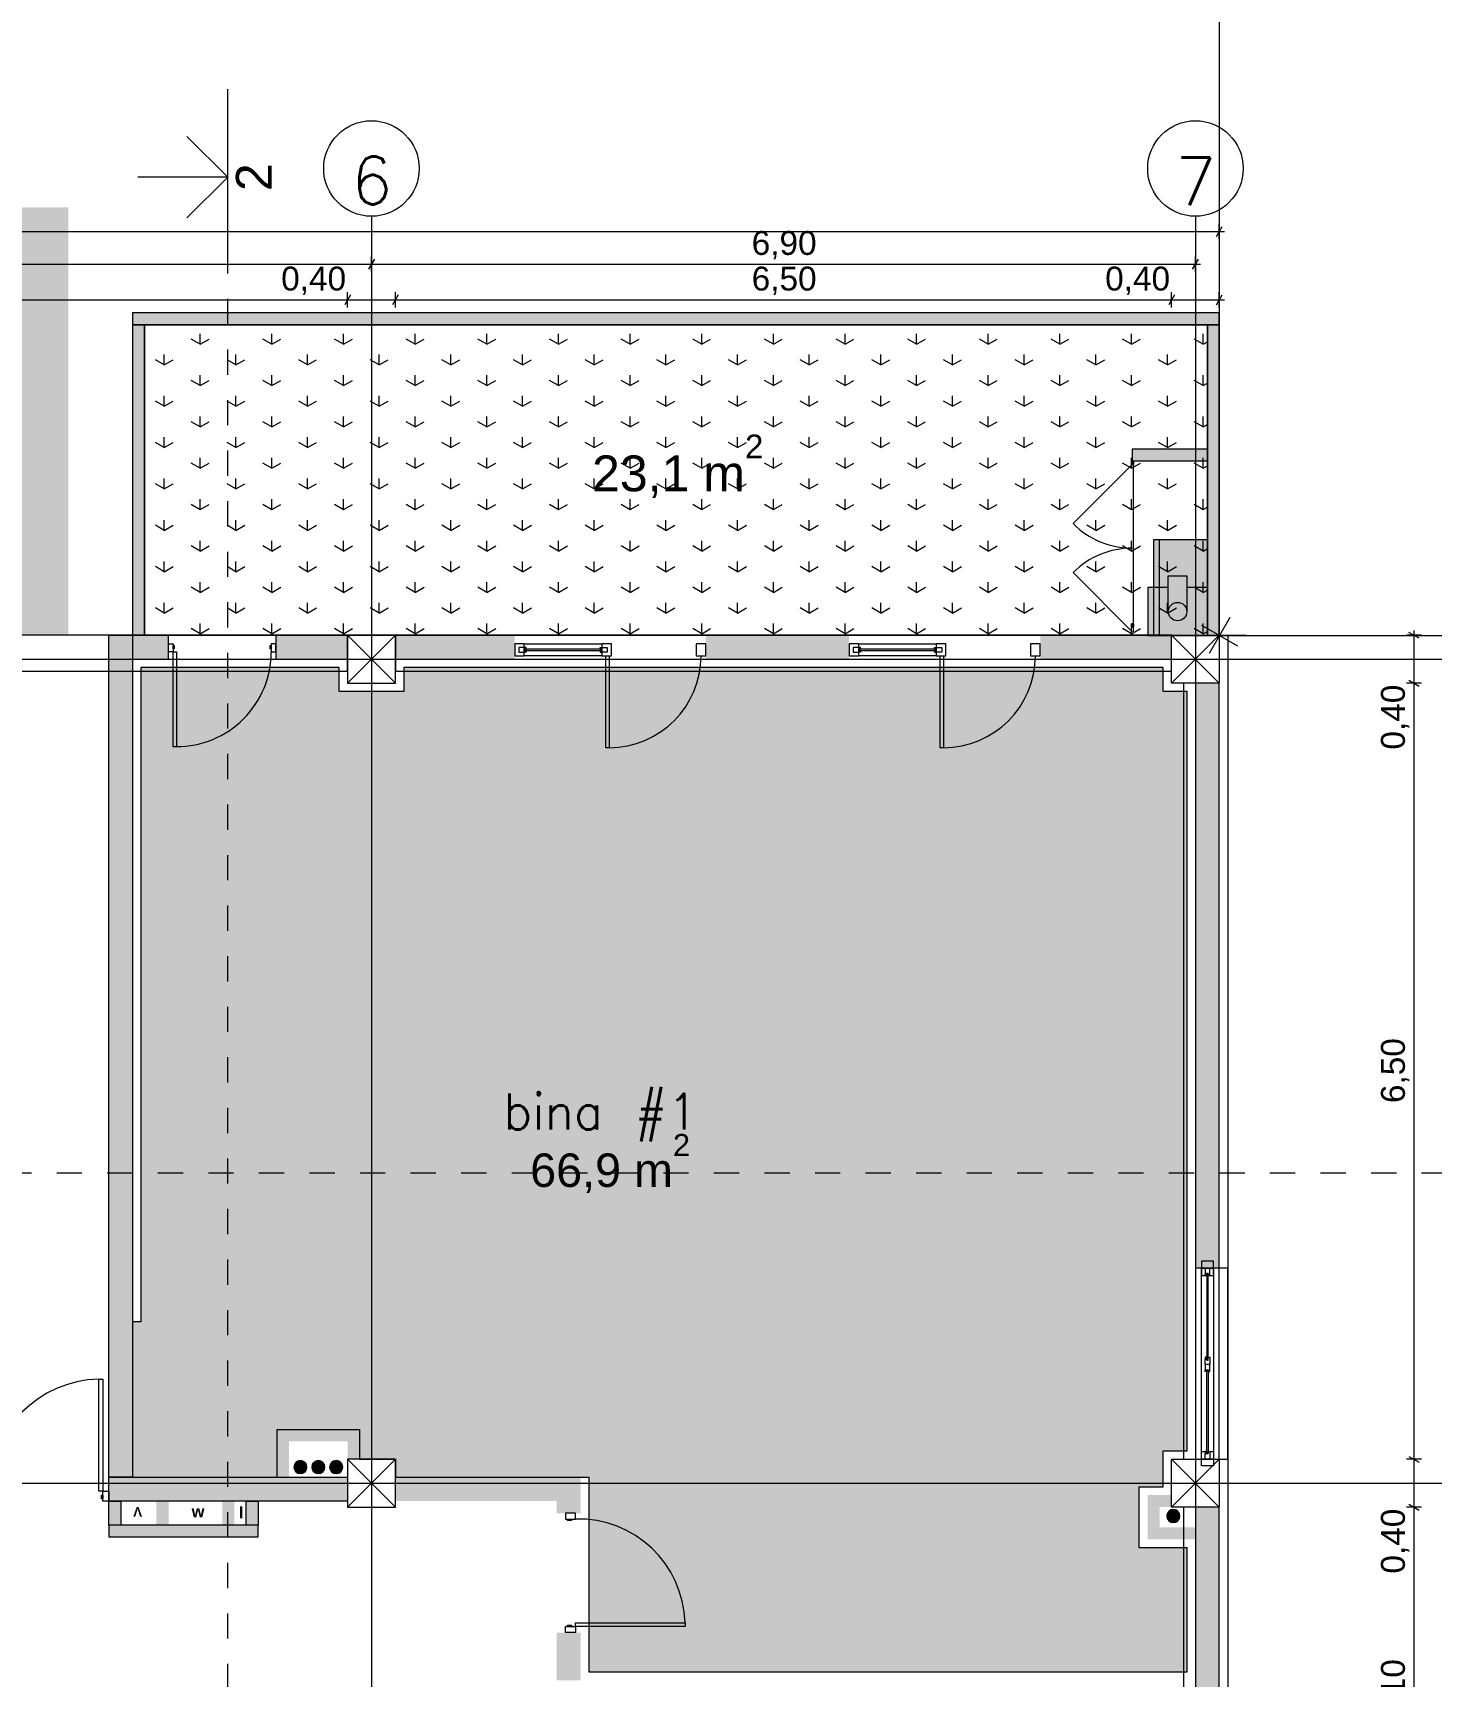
# Model space of a CAD drawing. Header units: metres. Extents: x 476297 to 476657, y 4620828 to 4621206.
# Drawn here: x 476422.53 to 476434.24, y 4620872.34 to 4620886.1 of the extents above; entities that cross this region are included whole.
import ezdxf

# ---------------------------------------------------------------- set-up
doc = ezdxf.new("R2010")
doc.units = ezdxf.units.M
doc.header["$MEASUREMENT"] = 0
doc.linetypes.add('Dashed', pattern=[0.423333, 0.211667, -0.211667])
for name, color, linetype in [('0_Pen_No__42_Pen_No__250', 7, 'Continuous'), ('2D Drafting - General_Pen_No__1', 7, 'Continuous'), ('2D Drafting - General_Pen_No__1_Pen_No__7', 7, 'Continuous'), ('2D Drafting - General_Pen_No__250', 7, 'Continuous'), ('2D Drafting - General_Pen_No__250_Pen_No__7', 7, 'Continuous'), ('2D Drafting - General_Pen_No__7_Pen_No__7', 7, 'Continuous'), ('a-iataki_Pen_No__1', 7, 'Continuous'), ('Annotation - Text_Pen_No__7', 7, 'Continuous'), ('Doors_Pen_No__7', 7, 'Continuous'), ('Doors_Pen_No__7_Pen_No__7', 7, 'Continuous'), ('G-Anno-Nplt', 7, 'Continuous'), ('gegmebi_Pen_No__1', 7, 'Continuous'), ('kar-panjara_Pen_No__7_Pen_No__7', 7, 'Continuous'), ('New.', 7, 'Continuous'), ('New2D Drafting - General_Pen_No__250_Pen_No__7', 7, 'Continuous'), ('New2D Drafting - General_Pen_No__30_Pen_No__9_Pen_No__9', 7, 'Continuous'), ('Newreg_nak', 7, 'Continuous'), ('Newshenobebi', 7, 'Continuous'), ('NewStructural - Bearing', 7, 'Continuous'), ('Newzoma', 7, 'Continuous'), ('shaxtebi da milebi_Pen_No__1_Pen_No__1', 7, 'Continuous'), ('shaxtebi da milebi_Pen_No__5_Pen_No__5', 7, 'Continuous'), ('zoma', 7, 'Continuous'), ('zoma_Pen_No__5', 7, 'Continuous')]:
    doc.layers.add(name, color=color, linetype=linetype)
doc.styles.add('GENERATED_STYLE_1', font='arial.ttf')
doc.styles.add('GENERATED_STYLE_2', font='arial.ttf')
doc.styles.add('GENERATED_STYLE_5', font='arialbd.ttf')
doc.dimstyles.new('GENERATED_STYLE__1', dxfattribs={"dimtxt": 0.2, "dimasz": 0.064421, "dimexe": 0.18, "dimexo": 0.003, "dimgap": 0.09, "dimtad": 1, "dimtih": 1, "dimtoh": 1, "dimzin": 0, "dimdsep": 46, "dimtxsty": 'GENERATED_STYLE_2', "dimblk": 'ARROWHEAD_2', "dimblk1": 'ARROWHEAD_2', "dimblk2": 'ARROWHEAD_2', "dimcen": 0.09, "dimclrd": 142, "dimclre": 142, "dimclrt": 142, "dimadec": 0, "dimazin": 0, "dimtfac": 1, "dimtdec": 4, "dimtmove": 0, "dimatfit": 3, "dimfxl": 1, "dimtolj": 1, "dimtzin": 0, "dimarcsym": 0})
doc.dimstyles.new('GENERATED_STYLE__10', dxfattribs={"dimtxt": 0.5, "dimasz": 0.228, "dimexe": 0.18, "dimexo": 0.003, "dimgap": 0.09, "dimtad": 1, "dimtih": 1, "dimtoh": 1, "dimzin": 0, "dimdsep": 46, "dimtxsty": 'GENERATED_STYLE_2', "dimblk": 'ARROWHEAD_2', "dimblk1": 'ARROWHEAD_2', "dimblk2": 'ARROWHEAD_2', "dimcen": 0.09, "dimclrd": 1, "dimclre": 1, "dimclrt": 1, "dimadec": 0, "dimazin": 0, "dimtfac": 1, "dimtdec": 4, "dimtmove": 0, "dimatfit": 3, "dimfxl": 1, "dimtolj": 1, "dimtzin": 0, "dimarcsym": 0})
doc.dimstyles.new('GENERATED_STYLE__11', dxfattribs={"dimtxt": 0.2, "dimasz": 0.064421, "dimexe": 0.18, "dimexo": 0.003, "dimgap": 0.09, "dimtad": 1, "dimzin": 0, "dimdsep": 46, "dimtxsty": 'GENERATED_STYLE_2', "dimblk": 'ARROWHEAD_2', "dimblk1": 'ARROWHEAD_2', "dimblk2": 'ARROWHEAD_2', "dimcen": 0.09, "dimclrd": 142, "dimclre": 142, "dimclrt": 142, "dimadec": 0, "dimazin": 0, "dimtfac": 1, "dimtdec": 4, "dimtmove": 0, "dimatfit": 3, "dimfxl": 1, "dimtolj": 1, "dimtzin": 0, "dimarcsym": 0})
doc.dimstyles.new('GENERATED_STYLE__14', dxfattribs={"dimtxt": 0.5, "dimasz": 0.228, "dimexe": 0.18, "dimexo": 0.003, "dimgap": 0.09, "dimtad": 1, "dimzin": 0, "dimdsep": 46, "dimtxsty": 'GENERATED_STYLE_2', "dimblk": 'ARROWHEAD_2', "dimblk1": 'ARROWHEAD_2', "dimblk2": 'ARROWHEAD_2', "dimcen": 0.09, "dimclrd": 1, "dimclre": 1, "dimclrt": 1, "dimadec": 0, "dimazin": 0, "dimtfac": 1, "dimtdec": 4, "dimtmove": 2, "dimatfit": 3, "dimfxl": 1, "dimtolj": 1, "dimtzin": 0, "dimarcsym": 0})
doc.dimstyles.new('GENERATED_STYLE__17', dxfattribs={"dimtxt": 0.25, "dimasz": 0.152, "dimexe": 0.18, "dimexo": 0.003, "dimgap": 0.09, "dimtad": 1, "dimzin": 0, "dimdsep": 46, "dimtxsty": 'GENERATED_STYLE_2', "dimblk": 'ARROWHEAD_2', "dimblk1": 'ARROWHEAD_2', "dimblk2": 'ARROWHEAD_2', "dimcen": 0.09, "dimclrd": 142, "dimclre": 142, "dimclrt": 150, "dimadec": 0, "dimazin": 0, "dimtfac": 1, "dimtdec": 4, "dimtmove": 0, "dimatfit": 3, "dimfxl": 1, "dimtolj": 1, "dimtzin": 0, "dimarcsym": 0})
doc.dimstyles.new('GENERATED_STYLE__2', dxfattribs={"dimtxt": 0.2, "dimasz": 0.064421, "dimexe": 0.18, "dimexo": 0.003, "dimgap": 0.09, "dimtad": 1, "dimtih": 1, "dimtoh": 1, "dimzin": 0, "dimdsep": 46, "dimtxsty": 'GENERATED_STYLE_2', "dimblk": 'ARROWHEAD_2', "dimblk1": 'ARROWHEAD_2', "dimblk2": 'ARROWHEAD_2', "dimcen": 0.09, "dimclrd": 142, "dimclre": 142, "dimclrt": 142, "dimadec": 0, "dimazin": 0, "dimtfac": 1, "dimtdec": 4, "dimtmove": 2, "dimatfit": 3, "dimfxl": 1, "dimtolj": 1, "dimtzin": 0, "dimarcsym": 0})

# ---------------------------------------------------------------- blocks, each defined once
blk = doc.blocks.new('*D653', base_point=(476844.527, 4621385.791))
at = {"layer": 'zoma', "color": 142, "linetype": 'Continuous', "lineweight": 0, "transparency": 16777216}
for p, q in [((476434.156, 4620873.759), (476434.029, 4620873.759)), ((476434.05, 4620873.783), (476434.135, 4620873.734)), ((476434.093, 4620870.659), (476434.093, 4620873.759)), ((476434.156, 4620870.659), (476434.029, 4620870.659)), ((476434.05, 4620870.683), (476434.135, 4620870.634))]:
    blk.add_line(p, q, dxfattribs=at)
at = {"layer": 'zoma', "color": 142, "lineweight": 0, "transparency": 16777216, "char_height": 0.2, "attachment_point": 7, "rotation": 90, "style": 'GENERATED_STYLE_2'}
for s, insert in [('\\A1;{\\pql;\\fArial CYR|b0|i0|c204|p34;0,40}', (476434.053, 4620873.202)), ('\\A1;{\\pql;\\fArial CYR|b0|i0|c204|p34;3,10}', (476434.053, 4620871.942))]:
    blk.add_mtext(s, dxfattribs=dict(at, insert=insert))
blk = doc.blocks.new('ARROWHEAD_2')
at = {"color": 0, "linetype": 'Continuous', "lineweight": 0}
for p, q in [((-0.378, -0.655), (0.378, 0.655)), ((0, 0), (-1, 0))]:
    blk.add_line(p, q, dxfattribs=at)
blk = doc.blocks.new('*D654', base_point=(476844.527, 4621385.791))
at = {"layer": 'zoma', "color": 142, "linetype": 'Continuous', "lineweight": 0, "transparency": 16777216}
for p, q in [((476434.156, 4620874.159), (476434.029, 4620874.159)), ((476434.05, 4620874.183), (476434.135, 4620874.134)), ((476434.093, 4620873.759), (476434.093, 4620874.159)), ((476434.156, 4620873.759), (476434.029, 4620873.759)), ((476434.05, 4620873.783), (476434.135, 4620873.734))]:
    blk.add_line(p, q, dxfattribs=at)
blk = doc.blocks.new('*D655', base_point=(476844.527, 4621385.791))
at = {"layer": 'zoma', "color": 142, "linetype": 'Continuous', "lineweight": 0, "transparency": 16777216}
for p, q in [((476434.156, 4620880.659), (476434.029, 4620880.659)), ((476434.05, 4620880.683), (476434.135, 4620880.634)), ((476434.093, 4620874.159), (476434.093, 4620880.659)), ((476434.156, 4620874.159), (476434.029, 4620874.159)), ((476434.05, 4620874.183), (476434.135, 4620874.134))]:
    blk.add_line(p, q, dxfattribs=at)
at = {"layer": 'zoma', "color": 142, "lineweight": 0, "transparency": 16777216, "char_height": 0.2, "attachment_point": 7, "rotation": 90, "style": 'GENERATED_STYLE_2'}
for s, insert in [('\\A1;{\\pql;\\fArial CYR|b0|i0|c204|p34;0,40}', (476434.053, 4620880.102)), ('\\A1;{\\pql;\\fArial CYR|b0|i0|c204|p34;6,50}', (476434.053, 4620877.142))]:
    blk.add_mtext(s, dxfattribs=dict(at, insert=insert))
blk = doc.blocks.new('*D656', base_point=(476844.527, 4621385.791))
at = {"layer": 'zoma', "color": 142, "linetype": 'Continuous', "lineweight": 0, "transparency": 16777216}
for p, q in [((476434.156, 4620881.059), (476434.029, 4620881.059)), ((476434.135, 4620881.034), (476434.05, 4620881.083)), ((476434.093, 4620881.059), (476434.093, 4620881.1)), ((476434.093, 4620880.659), (476434.093, 4620881.059)), ((476434.156, 4620880.659), (476434.029, 4620880.659)), ((476434.05, 4620880.683), (476434.135, 4620880.634))]:
    blk.add_line(p, q, dxfattribs=at)
blk = doc.blocks.new('*D666', base_point=(476844.527, 4621385.791))
at = {"layer": 'zoma', "color": 1, "linetype": 'Continuous', "lineweight": 0, "transparency": 16777216}
for p, q in [((476432.463, 4620935.376), (476432.463, 4620935.522)), ((476432.613, 4620935.289), (476432.313, 4620935.462)), ((476432.688, 4620935.376), (476432.238, 4620935.376)), ((476432.463, 4620881.058), (476432.463, 4620935.376)), ((476432.688, 4620881.058), (476432.238, 4620881.058)), ((476432.313, 4620881.145), (476432.613, 4620880.972)), ((476432.463, 4620880.911), (476432.463, 4620881.058))]:
    blk.add_line(p, q, dxfattribs=at)
at = {"layer": 'zoma', "color": 1, "lineweight": 0, "transparency": 16777216, "insert": (476432.363, 4620894.411), "char_height": 0.5, "attachment_point": 7, "rotation": 89.9995, "style": 'GENERATED_STYLE_2'}
blk.add_mtext('\\A1;{\\pql;\\fArial CYR|b0|i0|c204|p34;54,32}', dxfattribs=at)
blk = doc.blocks.new('*D667', base_point=(476844.527, 4621385.791))
at = {"layer": 'zoma', "color": 1, "linetype": 'Continuous', "lineweight": 0, "transparency": 16777216}
for p, q in [((476432.549, 4620881.208), (476432.376, 4620880.908)), ((476432.463, 4620880.833), (476432.463, 4620881.283)), ((476446.454, 4620880.908), (476446.627, 4620881.208)), ((476446.541, 4620880.833), (476446.541, 4620881.283)), ((476432.316, 4620881.058), (476432.463, 4620881.058)), ((476432.463, 4620881.058), (476446.541, 4620881.058)), ((476446.541, 4620881.058), (476446.687, 4620881.058))]:
    blk.add_line(p, q, dxfattribs=at)
at = {"layer": 'zoma', "color": 1, "lineweight": 0, "transparency": 16777216, "insert": (476438.647, 4620881.158), "char_height": 0.5, "attachment_point": 7, "style": 'GENERATED_STYLE_2'}
blk.add_mtext('\\A1;{\\pql;\\fArial CYR|b0|i0|c204|p34;14,08}', dxfattribs=at)
blk = doc.blocks.new('*D671', base_point=(476844.527, 4621385.791))
at = {"layer": 'zoma', "color": 1, "linetype": 'Continuous', "lineweight": 0, "transparency": 16777216}
for p, q in [((476390.813, 4620935.28), (476390.513, 4620935.453)), ((476390.663, 4620935.367), (476390.663, 4620935.513)), ((476390.888, 4620935.367), (476390.438, 4620935.367)), ((476390.662, 4620881.059), (476390.663, 4620935.367)), ((476390.887, 4620881.059), (476390.437, 4620881.059)), ((476390.512, 4620881.145), (476390.812, 4620880.972)), ((476390.662, 4620880.912), (476390.662, 4620881.059))]:
    blk.add_line(p, q, dxfattribs=at)
at = {"layer": 'zoma', "color": 1, "lineweight": 0, "transparency": 16777216, "insert": (476390.563, 4620894.406), "char_height": 0.5, "attachment_point": 7, "rotation": 89.9995, "style": 'GENERATED_STYLE_2'}
blk.add_mtext('\\A1;{\\pql;\\fArial CYR|b0|i0|c204|p34;54,31}', dxfattribs=at)
blk = doc.blocks.new('*D696', base_point=(476844.527, 4621385.791))
at = {"layer": 'Newzoma', "color": 142, "linetype": 'Continuous', "lineweight": 0, "transparency": 16777216}
for p, q in [((476388.252, 4620890.327), (476388.252, 4620890.425)), ((476388.402, 4620890.327), (476388.102, 4620890.327)), ((476388.352, 4620890.27), (476388.152, 4620890.385)), ((476388.252, 4620884.828), (476388.252, 4620890.327)), ((476388.152, 4620884.886), (476388.352, 4620884.77)), ((476388.402, 4620884.828), (476388.102, 4620884.828)), ((476388.252, 4620884.73), (476388.252, 4620884.828))]:
    blk.add_line(p, q, dxfattribs=at)
at = {"layer": 'Newzoma', "color": 150, "lineweight": 60, "transparency": 16777216, "insert": (476388.202, 4620887.245), "char_height": 0.25, "attachment_point": 7, "rotation": 90, "style": 'GENERATED_STYLE_2'}
blk.add_mtext('\\A1;{\\pql;\\fArial CYR|b0|i0|c204|p34;5,50}', dxfattribs=at)
blk = doc.blocks.new('*D697', base_point=(476844.527, 4621385.791))
at = {"layer": 'Newzoma', "color": 142, "linetype": 'Continuous', "lineweight": 0, "transparency": 16777216}
for p, q in [((476395.189, 4620890.327), (476395.189, 4620890.425)), ((476395.339, 4620890.327), (476395.039, 4620890.327)), ((476395.289, 4620890.27), (476395.089, 4620890.385)), ((476395.189, 4620884.828), (476395.189, 4620890.327)), ((476395.089, 4620884.886), (476395.289, 4620884.77)), ((476395.339, 4620884.828), (476395.039, 4620884.828)), ((476395.189, 4620884.73), (476395.189, 4620884.828))]:
    blk.add_line(p, q, dxfattribs=at)
at = {"layer": 'Newzoma', "color": 150, "lineweight": 60, "transparency": 16777216, "insert": (476395.139, 4620887.245), "char_height": 0.25, "attachment_point": 7, "rotation": 90, "style": 'GENERATED_STYLE_2'}
blk.add_mtext('\\A1;{\\pql;\\fArial CYR|b0|i0|c204|p34;5,50}', dxfattribs=at)
blk = doc.blocks.new('*D698', base_point=(476844.527, 4621385.791))
at = {"layer": 'Newzoma', "color": 142, "linetype": 'Continuous', "lineweight": 0, "transparency": 16777216}
for p, q in [((476406.892, 4620890.327), (476406.892, 4620890.425)), ((476407.042, 4620890.327), (476406.742, 4620890.327)), ((476406.992, 4620890.27), (476406.792, 4620890.385)), ((476406.892, 4620884.828), (476406.892, 4620890.327)), ((476406.792, 4620884.886), (476406.992, 4620884.77)), ((476407.042, 4620884.828), (476406.742, 4620884.828)), ((476406.892, 4620884.73), (476406.892, 4620884.828))]:
    blk.add_line(p, q, dxfattribs=at)
at = {"layer": 'Newzoma', "color": 150, "lineweight": 60, "transparency": 16777216, "insert": (476406.842, 4620887.245), "char_height": 0.25, "attachment_point": 7, "rotation": 90, "style": 'GENERATED_STYLE_2'}
blk.add_mtext('\\A1;{\\pql;\\fArial CYR|b0|i0|c204|p34;5,50}', dxfattribs=at)
blk = doc.blocks.new('*D929', base_point=(476844.527, 4621385.791))
at = {"layer": 'zoma', "color": 142, "linetype": 'Continuous', "lineweight": 0, "transparency": 16777216}
for p, q in [((476418.487, 4620884.209), (476418.438, 4620884.125)), ((476418.462, 4620884.104), (476418.462, 4620884.231)), ((476425.387, 4620884.209), (476425.338, 4620884.125)), ((476425.362, 4620884.104), (476425.362, 4620884.231)), ((476418.462, 4620884.167), (476425.362, 4620884.167))]:
    blk.add_line(p, q, dxfattribs=at)
at = {"layer": 'zoma', "color": 142, "lineweight": 0, "transparency": 16777216, "insert": (476421.646, 4620884.207), "char_height": 0.2, "attachment_point": 7, "style": 'GENERATED_STYLE_2'}
blk.add_mtext('\\A1;{\\pql;\\fArial CYR|b0|i0|c204|p34;6,90}', dxfattribs=at)
blk = doc.blocks.new('*D930', base_point=(476844.527, 4621385.791))
at = {"layer": 'zoma', "color": 142, "linetype": 'Continuous', "lineweight": 0, "transparency": 16777216}
for p, q in [((476425.387, 4620884.209), (476425.338, 4620884.125)), ((476425.362, 4620884.104), (476425.362, 4620884.231)), ((476432.238, 4620884.125), (476432.287, 4620884.209)), ((476432.262, 4620884.104), (476432.262, 4620884.231)), ((476425.362, 4620884.167), (476432.262, 4620884.167)), ((476432.262, 4620884.167), (476432.304, 4620884.167))]:
    blk.add_line(p, q, dxfattribs=at)
at = {"layer": 'zoma', "color": 142, "lineweight": 0, "transparency": 16777216, "insert": (476428.546, 4620884.207), "char_height": 0.2, "attachment_point": 7, "style": 'GENERATED_STYLE_2'}
blk.add_mtext('\\A1;{\\pql;\\fArial CYR|b0|i0|c204|p34;6,90}', dxfattribs=at)
blk = doc.blocks.new('*D940', base_point=(476844.527, 4621385.791))
at = {"layer": 'zoma', "color": 142, "linetype": 'Continuous', "lineweight": 0, "transparency": 16777216}
for p, q in [((476418.662, 4620883.805), (476418.662, 4620883.933)), ((476425.162, 4620883.805), (476425.162, 4620883.933)), ((476418.687, 4620883.911), (476418.638, 4620883.827)), ((476418.662, 4620883.869), (476425.162, 4620883.869)), ((476425.187, 4620883.911), (476425.138, 4620883.827))]:
    blk.add_line(p, q, dxfattribs=at)
at = {"layer": 'zoma', "color": 142, "lineweight": 0, "transparency": 16777216, "char_height": 0.2, "attachment_point": 7, "style": 'GENERATED_STYLE_2'}
for s, insert in [('\\A1;{\\pql;\\fArial CYR|b0|i0|c204|p34;6,50}', (476421.646, 4620883.909)), ('\\A1;{\\pql;\\fArial CYR|b0|i0|c204|p34;0,40}', (476424.606, 4620883.909))]:
    blk.add_mtext(s, dxfattribs=dict(at, insert=insert))
blk = doc.blocks.new('*D941', base_point=(476844.527, 4621385.791))
at = {"layer": 'zoma', "color": 142, "linetype": 'Continuous', "lineweight": 0, "transparency": 16777216}
for p, q in [((476425.162, 4620883.805), (476425.162, 4620883.933)), ((476425.562, 4620883.805), (476425.562, 4620883.933)), ((476425.187, 4620883.911), (476425.138, 4620883.827)), ((476425.162, 4620883.869), (476425.562, 4620883.869)), ((476425.587, 4620883.911), (476425.538, 4620883.827))]:
    blk.add_line(p, q, dxfattribs=at)
blk = doc.blocks.new('*D942', base_point=(476844.527, 4621385.791))
at = {"layer": 'zoma', "color": 142, "linetype": 'Continuous', "lineweight": 0, "transparency": 16777216}
for p, q in [((476425.562, 4620883.805), (476425.562, 4620883.933)), ((476432.062, 4620883.805), (476432.062, 4620883.933)), ((476425.587, 4620883.911), (476425.538, 4620883.827)), ((476425.562, 4620883.869), (476432.062, 4620883.869)), ((476432.087, 4620883.911), (476432.038, 4620883.827))]:
    blk.add_line(p, q, dxfattribs=at)
at = {"layer": 'zoma', "color": 142, "lineweight": 0, "transparency": 16777216, "char_height": 0.2, "attachment_point": 7, "style": 'GENERATED_STYLE_2'}
for s, insert in [('\\A1;{\\pql;\\fArial CYR|b0|i0|c204|p34;6,50}', (476428.546, 4620883.909)), ('\\A1;{\\pql;\\fArial CYR|b0|i0|c204|p34;0,40}', (476431.506, 4620883.909))]:
    blk.add_mtext(s, dxfattribs=dict(at, insert=insert))
blk = doc.blocks.new('*D943', base_point=(476844.527, 4621385.791))
at = {"layer": 'zoma', "color": 142, "linetype": 'Continuous', "lineweight": 0, "transparency": 16777216}
for p, q in [((476432.062, 4620883.805), (476432.062, 4620883.933)), ((476432.462, 4620883.805), (476432.462, 4620883.933)), ((476432.087, 4620883.911), (476432.038, 4620883.827)), ((476432.062, 4620883.869), (476432.462, 4620883.869)), ((476432.438, 4620883.827), (476432.487, 4620883.911)), ((476432.462, 4620883.869), (476432.504, 4620883.869))]:
    blk.add_line(p, q, dxfattribs=at)
blk = doc.blocks.new('*D944', base_point=(476844.527, 4621385.791))
at = {"layer": 'zoma', "color": 142, "linetype": 'Continuous', "lineweight": 0, "transparency": 16777216}
for p, q in [((476390.687, 4620884.483), (476390.638, 4620884.399)), ((476390.662, 4620884.377), (476390.662, 4620884.504)), ((476432.438, 4620884.399), (476432.487, 4620884.483)), ((476432.462, 4620884.377), (476432.462, 4620884.504)), ((476390.621, 4620884.441), (476390.662, 4620884.441)), ((476390.662, 4620884.441), (476432.462, 4620884.441)), ((476432.462, 4620884.441), (476432.504, 4620884.441))]:
    blk.add_line(p, q, dxfattribs=at)
at = {"layer": 'zoma', "color": 142, "lineweight": 0, "transparency": 16777216, "insert": (476411.786, 4620884.481), "char_height": 0.2, "attachment_point": 7, "style": 'GENERATED_STYLE_2'}
blk.add_mtext('\\A1;{\\pql;\\fArial CYR|b0|i0|c204|p34;41,80}', dxfattribs=at)

msp = doc.modelspace()

# ---------------------------------------------------------------- hatches: boundary and pattern name
at = {"layer": '2D Drafting - General_Pen_No__250', "linetype": 'Continuous', "lineweight": 0}
msp.add_hatch(color=7, dxfattribs=at).paths.add_polyline_path([(476423.262, 4620873.809), (476423.262, 4620873.609), (476423.162, 4620873.609), (476423.162, 4620873.809)])
at = {"layer": '2D Drafting - General_Pen_No__250_Pen_No__7', "linetype": 'Continuous', "lineweight": 0}
for points in [[(476431.732, 4620882.489), (476431.732, 4620882.519), (476431.742, 4620882.519), (476431.742, 4620882.489)], [(476423.362, 4620881.059), (476423.362, 4620874.009), (476423.162, 4620874.009), (476423.162, 4620881.059)], [(476423.662, 4620880.859), (476423.662, 4620881.059), (476423.362, 4620881.059), (476423.362, 4620880.859)], [(476425.162, 4620881.059), (476424.562, 4620881.059), (476424.562, 4620880.859), (476425.162, 4620880.859)], [(476426.562, 4620880.859), (476425.562, 4620880.859), (476425.562, 4620881.059), (476426.562, 4620881.059)], [(476429.362, 4620880.859), (476428.162, 4620880.859), (476428.162, 4620881.059), (476429.362, 4620881.059)], [(476432.062, 4620880.859), (476430.962, 4620880.859), (476430.962, 4620881.059), (476432.062, 4620881.059)], [(476431.732, 4620881.128), (476431.732, 4620881.159), (476431.742, 4620881.159), (476431.742, 4620881.128)], [(476432.462, 4620880.659), (476432.462, 4620875.759), (476432.262, 4620875.759), (476432.262, 4620880.659)], [(476425.162, 4620874.159), (476425.162, 4620874.309), (476424.672, 4620874.309), (476424.672, 4620874.009), (476424.572, 4620874.009), (476424.572, 4620874.409), (476425.162, 4620874.409), (476425.262, 4620874.409), (476425.262, 4620874.159)], [(476425.162, 4620873.809), (476423.162, 4620873.809), (476423.162, 4620874.009), (476425.162, 4620874.009)], [(476427.113, 4620873.809), (476425.562, 4620873.809), (476425.562, 4620874.009), (476427.113, 4620874.009)], [(476427.113, 4620873.809), (476426.913, 4620873.809), (476426.913, 4620873.708), (476427.113, 4620873.708)], [(476432.262, 4620873.589), (476432.262, 4620873.488), (476431.862, 4620873.488), (476431.862, 4620873.859), (476432.062, 4620873.859), (476432.062, 4620873.759), (476431.962, 4620873.759), (476431.962, 4620873.589)], [(476432.262, 4620873.759), (476432.462, 4620873.759), (476432.462, 4620870.659), (476432.262, 4620870.659)], [(476427.113, 4620872.708), (476426.913, 4620872.708), (476426.913, 4620872.309), (476427.113, 4620872.309)]]:
    msp.add_hatch(color=7, dxfattribs=at).paths.add_polyline_path(points)
at = {"layer": 'G-Anno-Nplt', "linetype": 'Continuous', "lineweight": 0}
msp.add_hatch(color=167, dxfattribs=at).paths.add_polyline_path([(476423.362, 4620875.309), (476423.362, 4620874.009), (476424.572, 4620874.009), (476424.572, 4620874.409), (476425.262, 4620874.409), (476425.262, 4620874.159), (476425.562, 4620874.159), (476425.562, 4620874.009), (476427.183, 4620874.009), (476427.183, 4620872.379), (476432.192, 4620872.379), (476432.192, 4620873.418), (476431.792, 4620873.418), (476431.792, 4620873.929), (476431.992, 4620873.929), (476431.992, 4620874.229), (476432.192, 4620874.229), (476432.192, 4620880.589), (476431.992, 4620880.589), (476431.992, 4620880.789), (476425.632, 4620880.789), (476425.632, 4620880.589), (476425.092, 4620880.589), (476425.092, 4620880.789), (476423.432, 4620880.789), (476423.432, 4620875.309)])
at = {"layer": 'New2D Drafting - General_Pen_No__250_Pen_No__7', "linetype": 'Continuous', "lineweight": 0}
for color, points in [(248, [(476393.293, 4620883.928), (476400.368, 4620883.928), (476400.368, 4620881.058), (476401.212, 4620881.058), (476401.212, 4620883.928), (476422.034, 4620883.928), (476422.034, 4620881.058), (476422.823, 4620881.058), (476422.823, 4620884.643), (476394.043, 4620884.643), (476394.043, 4620890.679), (476405.246, 4620890.679), (476405.246, 4620889.969), (476405.997, 4620889.969), (476405.997, 4620891.429), (476393.293, 4620891.429), (476393.293, 4620884.643)]), (7, [(476432.462, 4620883.759), (476423.362, 4620883.759), (476423.362, 4620883.659), (476432.462, 4620883.659)]), (7, [(476423.362, 4620881.059), (476423.462, 4620881.059), (476423.462, 4620883.659), (476423.362, 4620883.659)]), (7, [(476432.462, 4620881.059), (476432.462, 4620883.659), (476432.362, 4620883.659), (476432.362, 4620881.059)]), (7, [(476431.732, 4620882.619), (476431.732, 4620882.519), (476432.362, 4620882.519), (476432.362, 4620882.619)]), (255, [(476432.362, 4620881.058), (476431.912, 4620881.058), (476431.912, 4620881.858), (476432.362, 4620881.858)]), (255, [(476432.362, 4620881.058), (476431.862, 4620881.058), (476431.862, 4620881.458), (476432.035, 4620881.458), (476432.035, 4620881.558), (476432.189, 4620881.558), (476432.189, 4620881.458), (476432.362, 4620881.458)])]:
    msp.add_hatch(color=color, dxfattribs=at).paths.add_polyline_path(points)
h = msp.add_hatch(dxfattribs=at)
h.set_pattern_fill('GRASS', color=112, style=0, pattern_type=2)
h.set_pattern_definition([(90, (476844.52715, 4621385.79104), (-0.6, 0), [0.08660254, -0.25980762]), (90, (476844.82715, 4621385.96425), (-0.6, 0), [0.08660254, -0.25980762]), (30, (476844.52715, 4621385.79104), (-0.3, 0.51961524), [0.08660254, -0.25980762]), (30, (476844.52715, 4621386.13745), (-0.3, 0.51961524), [0.08660254, -0.25980762]), (150, (476844.52715, 4621385.79104), (0.3, 0.51961524), [0.08660254, -0.25980762]), (150, (476844.52715, 4621386.13745), (0.3, 0.51961524), [0.08660254, -0.25980762])])
h.paths.add_polyline_path([(476432.362, 4620881.059), (476432.362, 4620883.659), (476423.462, 4620883.659), (476423.462, 4620881.059)])
at = {"layer": 'New2D Drafting - General_Pen_No__30_Pen_No__9_Pen_No__9', "linetype": 'Continuous', "lineweight": 0}
for points in [[(476423.562, 4620873.609), (476423.562, 4620873.809), (476423.663, 4620873.809), (476423.663, 4620873.609)], [(476424.113, 4620873.809), (476424.213, 4620873.809), (476424.213, 4620873.609), (476424.113, 4620873.609)], [(476424.313, 4620873.809), (476424.413, 4620873.809), (476424.413, 4620873.609), (476424.313, 4620873.609)], [(476423.162, 4620873.509), (476424.413, 4620873.509), (476424.413, 4620873.609), (476423.162, 4620873.609)]]:
    msp.add_hatch(color=7, dxfattribs=at).paths.add_polyline_path(points)
at = {"layer": 'shaxtebi da milebi_Pen_No__1_Pen_No__1', "linetype": 'Continuous', "lineweight": 0}
for points in [[(476425.012, 4620874.094, -1), (476425.122, 4620874.094, -1)], [(476432.077, 4620873.629, -1), (476432.077, 4620873.739, -1)]]:
    msp.add_hatch(color=1, dxfattribs=at).paths.add_polyline_path(points)
at = {"layer": 'shaxtebi da milebi_Pen_No__5_Pen_No__5', "linetype": 'Continuous', "lineweight": 0}
for points in [[(476424.712, 4620874.094, 1), (476424.822, 4620874.094, 1)], [(476424.862, 4620874.094, 1), (476424.972, 4620874.094, 1)]]:
    msp.add_hatch(color=251, dxfattribs=at).paths.add_polyline_path(points)

# ---------------------------------------------------------------- linework, layer by layer
at = {"layer": '0_Pen_No__42_Pen_No__250', "color": 5, "linetype": 'Continuous', "lineweight": 0}
for centre in [(476425.362, 4620884.968), (476432.262, 4620884.968)]:
    msp.add_circle(centre, 0.4, dxfattribs=at)
at = {"layer": '2D Drafting - General_Pen_No__1', "color": 7, "linetype": 'Continuous', "lineweight": 0}
for p, q in [((476425.562, 4620880.659), (476425.162, 4620881.059)), ((476425.162, 4620880.659), (476425.562, 4620881.059)), ((476432.462, 4620880.659), (476432.062, 4620881.059)), ((476432.062, 4620880.659), (476432.462, 4620881.059)), ((476425.562, 4620873.759), (476425.162, 4620874.159)), ((476425.162, 4620873.759), (476425.562, 4620874.159)), ((476432.462, 4620873.759), (476432.062, 4620874.159)), ((476432.062, 4620873.759), (476432.462, 4620874.159))]:
    msp.add_line(p, q, dxfattribs=at)
at = {"layer": '2D Drafting - General_Pen_No__1', "color": 7, "linetype": 'Continuous', "lineweight": 0, "flags": 128}
for points in [[(476418.662, 4620880.759), (476425.162, 4620880.759), (476425.162, 4620881.059), (476418.662, 4620881.059)], [(476425.162, 4620880.659), (476425.562, 4620880.659), (476425.562, 4620881.059), (476425.162, 4620881.059)], [(476425.562, 4620880.759), (476432.062, 4620880.759), (476432.062, 4620881.059), (476425.562, 4620881.059)], [(476432.462, 4620880.659), (476432.062, 4620880.659), (476432.062, 4620881.059), (476432.462, 4620881.059)], [(476432.462, 4620874.159), (476432.462, 4620880.659), (476432.162, 4620880.659), (476432.162, 4620874.159)], [(476425.162, 4620873.759), (476425.562, 4620873.759), (476425.562, 4620874.159), (476425.162, 4620874.159)], [(476432.462, 4620873.759), (476432.062, 4620873.759), (476432.062, 4620874.159), (476432.462, 4620874.159)], [(476432.462, 4620870.659), (476432.462, 4620873.759), (476432.162, 4620873.759), (476432.162, 4620870.659)]]:
    msp.add_lwpolyline(points, close=True, dxfattribs=at)
at = {"layer": '2D Drafting - General_Pen_No__1_Pen_No__7', "color": 7, "linetype": 'Continuous', "lineweight": 0}
msp.add_arc((476427.095, 4620872.766), 0.893, 1.6038, 91.6038, dxfattribs=at)
at = {"layer": '2D Drafting - General_Pen_No__250', "color": 7, "linetype": 'Continuous', "lineweight": 0, "flags": 128}
msp.add_lwpolyline([(476423.262, 4620873.809), (476423.262, 4620873.609), (476423.162, 4620873.609), (476423.162, 4620873.809)], close=True, dxfattribs=at)
at = {"layer": '2D Drafting - General_Pen_No__250_Pen_No__7', "color": 7, "linetype": 'Continuous', "lineweight": 0, "flags": 128}
for points in [[(476431.732, 4620882.489), (476431.732, 4620882.519), (476431.742, 4620882.519), (476431.742, 4620882.489)], [(476423.362, 4620881.059), (476423.362, 4620874.009), (476423.162, 4620874.009), (476423.162, 4620881.059)], [(476423.662, 4620880.859), (476423.662, 4620881.059), (476423.362, 4620881.059), (476423.362, 4620880.859)], [(476425.162, 4620881.059), (476424.562, 4620881.059), (476424.562, 4620880.859), (476425.162, 4620880.859)], [(476431.732, 4620881.128), (476431.732, 4620881.159), (476431.742, 4620881.159), (476431.742, 4620881.128)], [(476425.162, 4620873.809), (476423.162, 4620873.809), (476423.162, 4620874.009), (476425.162, 4620874.009)]]:
    msp.add_lwpolyline(points, close=True, dxfattribs=at)
at = {"layer": '2D Drafting - General_Pen_No__7_Pen_No__7', "color": 7, "linetype": 'Continuous', "lineweight": 0, "flags": 128}
for points in [[(476426.642, 4620880.988), (476427.292, 4620880.988), (476427.292, 4620880.888), (476426.642, 4620880.888)], [(476429.442, 4620880.988), (476430.092, 4620880.988), (476430.092, 4620880.888), (476429.442, 4620880.888)]]:
    msp.add_lwpolyline(points, close=True, dxfattribs=at)
at = {"layer": '2D Drafting - General_Pen_No__7_Pen_No__7', "color": 7, "linetype": 'Continuous', "lineweight": 0}
for centre, radius, start, end in [((476423.729, 4620880.921), 0.794, 270.0015, 0.0032), ((476427.352, 4620880.888), 0.77, 269.9975, 359.9943), ((476430.152, 4620880.888), 0.77, 269.9975, 359.9943)]:
    msp.add_arc(centre, radius, start, end, dxfattribs=at)
at = {"layer": 'Doors_Pen_No__7', "color": 7, "linetype": 'Continuous', "lineweight": 0, "flags": 128}
for points in [[(476423.112, 4620873.893), (476423.079, 4620873.893), (476423.079, 4620874.831), (476423.112, 4620874.831)], [(476423.163, 4620873.809), (476423.112, 4620873.809), (476423.112, 4620873.893), (476423.163, 4620873.893)], [(476423.112, 4620873.827), (476423.101, 4620873.827), (476423.101, 4620873.86), (476423.112, 4620873.86)]]:
    msp.add_lwpolyline(points, close=True, dxfattribs=at)
at = {"layer": 'Doors_Pen_No__7_Pen_No__7', "color": 7, "linetype": 'Continuous', "lineweight": 0, "flags": 128}
for points in [[(476423.662, 4620880.988), (476423.702, 4620880.988), (476423.702, 4620880.921), (476423.662, 4620880.921)], [(476423.702, 4620880.974), (476423.711, 4620880.974), (476423.711, 4620880.947), (476423.702, 4620880.947)], [(476423.702, 4620880.921), (476423.729, 4620880.921), (476423.729, 4620880.126), (476423.702, 4620880.126)], [(476424.514, 4620880.974), (476424.523, 4620880.974), (476424.523, 4620880.947), (476424.514, 4620880.947)], [(476424.562, 4620880.988), (476424.523, 4620880.988), (476424.523, 4620880.921), (476424.562, 4620880.921)], [(476427.325, 4620880.888), (476427.352, 4620880.888), (476427.352, 4620880.118), (476427.325, 4620880.118)], [(476430.125, 4620880.888), (476430.152, 4620880.888), (476430.152, 4620880.118), (476430.125, 4620880.118)], [(476426.986, 4620873.708), (476426.986, 4620873.659), (476427.07, 4620873.659), (476427.07, 4620873.708)], [(476427.004, 4620873.648), (476427.004, 4620873.659), (476427.037, 4620873.659), (476427.037, 4620873.648)], [(476427.07, 4620872.758), (476427.07, 4620872.791), (476427.988, 4620872.791), (476427.988, 4620872.758)], [(476426.986, 4620872.708), (476426.986, 4620872.758), (476427.07, 4620872.758), (476427.07, 4620872.708)], [(476427.004, 4620872.758), (476427.004, 4620872.769), (476427.037, 4620872.769), (476427.037, 4620872.758)]]:
    msp.add_lwpolyline(points, close=True, dxfattribs=at)
at = {"layer": 'G-Anno-Nplt', "color": 7, "linetype": 'Continuous', "lineweight": 0, "flags": 128}
msp.add_lwpolyline([(476423.362, 4620875.309), (476423.362, 4620874.009), (476424.572, 4620874.009), (476424.572, 4620874.409), (476425.262, 4620874.409), (476425.262, 4620874.159), (476425.562, 4620874.159), (476425.562, 4620874.009), (476427.183, 4620874.009), (476427.183, 4620872.379), (476432.192, 4620872.379), (476432.192, 4620873.418), (476431.792, 4620873.418), (476431.792, 4620873.929), (476431.992, 4620873.929), (476431.992, 4620874.229), (476432.192, 4620874.229), (476432.192, 4620880.589), (476431.992, 4620880.589), (476431.992, 4620880.789), (476425.632, 4620880.789), (476425.632, 4620880.589), (476425.092, 4620880.589), (476425.092, 4620880.789), (476423.432, 4620880.789), (476423.432, 4620875.309)], close=True, dxfattribs=at)
at = {"layer": 'G-Anno-Nplt', "color": 7, "linetype": 'Continuous', "lineweight": 0}
msp.add_arc((476423.107, 4620873.885), 0.947, 91.7296, 178.6266, dxfattribs=at)
at = {"layer": 'gegmebi_Pen_No__1', "color": 7, "linetype": 'Continuous', "lineweight": 0, "flags": 128}
for points in [[(476432.035, 4620881.458), (476431.862, 4620881.458), (476431.862, 4620881.058), (476432.362, 4620881.058), (476432.362, 4620881.458), (476432.189, 4620881.458)], [(476432.035, 4620881.258), (476432.035, 4620881.558), (476432.189, 4620881.558), (476432.189, 4620881.258)]]:
    msp.add_lwpolyline(points, dxfattribs=at)
at = {"layer": 'kar-panjara_Pen_No__7_Pen_No__7', "color": 7, "linetype": 'Continuous', "lineweight": 0, "flags": 128}
for points in [[(476426.642, 4620880.988), (476426.562, 4620880.988), (476426.562, 4620880.888), (476426.642, 4620880.888)], [(476426.597, 4620880.918), (476426.642, 4620880.918), (476426.642, 4620880.933), (476426.642, 4620880.943), (476426.657, 4620880.943), (476426.657, 4620880.958), (476426.597, 4620880.958)], [(476426.642, 4620880.933), (476427.292, 4620880.933), (476427.292, 4620880.943), (476426.642, 4620880.943)], [(476426.657, 4620880.918), (476426.642, 4620880.918), (476426.642, 4620880.933), (476426.657, 4620880.933)], [(476427.337, 4620880.918), (476427.292, 4620880.918), (476427.292, 4620880.933), (476427.292, 4620880.943), (476427.277, 4620880.943), (476427.277, 4620880.958), (476427.337, 4620880.958)], [(476427.277, 4620880.918), (476427.292, 4620880.918), (476427.292, 4620880.933), (476427.277, 4620880.933)], [(476427.372, 4620880.988), (476427.292, 4620880.988), (476427.292, 4620880.888), (476427.372, 4620880.888)], [(476428.162, 4620880.988), (476428.082, 4620880.988), (476428.082, 4620880.888), (476428.162, 4620880.888)], [(476429.442, 4620880.988), (476429.362, 4620880.988), (476429.362, 4620880.888), (476429.442, 4620880.888)], [(476429.397, 4620880.918), (476429.442, 4620880.918), (476429.442, 4620880.933), (476429.442, 4620880.943), (476429.457, 4620880.943), (476429.457, 4620880.958), (476429.397, 4620880.958)], [(476429.442, 4620880.933), (476430.092, 4620880.933), (476430.092, 4620880.943), (476429.442, 4620880.943)], [(476429.457, 4620880.918), (476429.442, 4620880.918), (476429.442, 4620880.933), (476429.457, 4620880.933)], [(476430.137, 4620880.918), (476430.092, 4620880.918), (476430.092, 4620880.933), (476430.092, 4620880.943), (476430.077, 4620880.943), (476430.077, 4620880.958), (476430.137, 4620880.958)], [(476430.077, 4620880.918), (476430.092, 4620880.918), (476430.092, 4620880.933), (476430.077, 4620880.933)], [(476430.172, 4620880.988), (476430.092, 4620880.988), (476430.092, 4620880.888), (476430.172, 4620880.888)], [(476430.962, 4620880.988), (476430.882, 4620880.988), (476430.882, 4620880.888), (476430.962, 4620880.888)], [(476432.412, 4620875.699), (476432.412, 4620875.819), (476432.312, 4620875.819), (476432.312, 4620875.699)], [(476432.312, 4620874.159), (476432.312, 4620875.759), (476432.412, 4620875.759), (476432.412, 4620874.159)], [(476432.343, 4620875.759), (476432.343, 4620875.714), (476432.358, 4620875.714), (476432.368, 4620875.714), (476432.368, 4620875.699), (476432.383, 4620875.699), (476432.383, 4620875.759)], [(476432.343, 4620875.699), (476432.343, 4620875.714), (476432.358, 4620875.714), (476432.358, 4620875.699)], [(476432.358, 4620875.714), (476432.358, 4620874.99), (476432.368, 4620874.99), (476432.368, 4620875.714)], [(476432.343, 4620874.954), (476432.343, 4620874.999), (476432.358, 4620874.999), (476432.368, 4620874.999), (476432.368, 4620875.014), (476432.383, 4620875.014), (476432.383, 4620874.954)], [(476432.343, 4620875.014), (476432.343, 4620874.999), (476432.358, 4620874.999), (476432.358, 4620875.014)], [(476432.343, 4620874.954), (476432.343, 4620874.909), (476432.358, 4620874.909), (476432.368, 4620874.909), (476432.368, 4620874.894), (476432.383, 4620874.894), (476432.383, 4620874.954)], [(476432.343, 4620874.894), (476432.343, 4620874.909), (476432.358, 4620874.909), (476432.358, 4620874.894)], [(476432.358, 4620874.209), (476432.358, 4620874.909), (476432.368, 4620874.909), (476432.368, 4620874.209)], [(476432.412, 4620874.224), (476432.412, 4620874.104), (476432.312, 4620874.104), (476432.312, 4620874.224)], [(476432.343, 4620874.159), (476432.343, 4620874.209), (476432.358, 4620874.209), (476432.368, 4620874.209), (476432.368, 4620874.224), (476432.383, 4620874.224), (476432.383, 4620874.159)], [(476432.343, 4620874.224), (476432.343, 4620874.209), (476432.358, 4620874.209), (476432.358, 4620874.224)]]:
    msp.add_lwpolyline(points, close=True, dxfattribs=at)
at = {"layer": 'New2D Drafting - General_Pen_No__250_Pen_No__7', "color": 7, "linetype": 'Continuous', "lineweight": 0, "flags": 128}
for points in [[(476432.462, 4620883.759), (476423.362, 4620883.759), (476423.362, 4620883.659), (476432.462, 4620883.659)], [(476423.362, 4620881.059), (476423.462, 4620881.059), (476423.462, 4620883.659), (476423.362, 4620883.659)], [(476432.362, 4620881.059), (476432.362, 4620883.659), (476423.462, 4620883.659), (476423.462, 4620881.059)], [(476432.462, 4620881.059), (476432.462, 4620883.659), (476432.362, 4620883.659), (476432.362, 4620881.059)], [(476431.732, 4620882.619), (476431.732, 4620882.519), (476432.362, 4620882.519), (476432.362, 4620882.619)]]:
    msp.add_lwpolyline(points, close=True, dxfattribs=at)
at = {"layer": 'New2D Drafting - General_Pen_No__30_Pen_No__9_Pen_No__9', "color": 7, "linetype": 'Continuous', "lineweight": 0, "flags": 128}
for points in [[(476424.313, 4620873.809), (476424.413, 4620873.809), (476424.413, 4620873.609), (476424.313, 4620873.609)], [(476423.162, 4620873.509), (476424.413, 4620873.509), (476424.413, 4620873.609), (476423.162, 4620873.609)]]:
    msp.add_lwpolyline(points, close=True, dxfattribs=at)
at = {"layer": 'Newreg_nak', "color": 7, "linetype": 'Continuous', "lineweight": 0}
for p, q in [((476431.742, 4620881.089), (476431.742, 4620882.489)), ((476431.958, 4620881.858), (476431.958, 4620881.058))]:
    msp.add_line(p, q, dxfattribs=at)
at = {"layer": 'Newreg_nak', "color": 7, "linetype": 'Continuous', "lineweight": 0, "flags": 128}
for points in [[(476432.362, 4620881.058), (476432.362, 4620881.858), (476431.912, 4620881.858), (476431.912, 4620881.058)], [(476432.262, 4620874.159), (476432.532, 4620874.159), (476432.532, 4620875.759), (476432.262, 4620875.759)]]:
    msp.add_lwpolyline(points, close=True, dxfattribs=at)
msp.add_lwpolyline([(476432.462, 4620881.059), (476432.532, 4620881.059), (476432.532, 4620863.289), (476425.162, 4620863.289)], dxfattribs=at)
at = {"layer": 'Newreg_nak', "color": 7, "linetype": 'Continuous', "lineweight": 0}
msp.add_circle((476432.112, 4620881.258), 0.077, dxfattribs=at)
at = {"layer": 'Newshenobebi', "color": 1, "linetype": 'Dashed', "lineweight": 0}
for points in [[(476424.158, 4620860.804), (476424.158, 4620885.632)], [(476436.908, 4620876.554), (476385.835, 4620876.554)]]:
    msp.add_lwpolyline(points, dxfattribs=at)
at = {"layer": 'Newshenobebi', "color": 1, "linetype": 'Continuous', "lineweight": 0}
for points in [[(476424.158, 4620884.159), (476424.158, 4620885.632)], [(476424.158, 4620884.895), (476423.817, 4620885.237)], [(476424.158, 4620884.895), (476423.405, 4620884.895)], [(476424.158, 4620884.895), (476423.817, 4620884.554)]]:
    msp.add_lwpolyline(points, dxfattribs=at)
at = {"layer": 'NewStructural - Bearing', "color": 7, "linetype": 'Continuous', "lineweight": 0}
for p, q in [((476431.732, 4620882.489), (476431.237, 4620881.994)), ((476431.732, 4620881.089), (476431.237, 4620881.584))]:
    msp.add_line(p, q, dxfattribs=at)
for centre, start, end in [((476431.732, 4620882.489), 225, 270), ((476431.732, 4620881.089), 90, 135)]:
    msp.add_arc(centre, 0.7, start, end, dxfattribs=at)
at = {"layer": 'shaxtebi da milebi_Pen_No__1_Pen_No__1', "color": 1, "linetype": 'Continuous', "lineweight": 0, "flags": 128}
for points in [[(476425.012, 4620874.094, 1), (476425.122, 4620874.094, 1)], [(476432.077, 4620873.629, 1), (476432.077, 4620873.739, 1)]]:
    msp.add_lwpolyline(points, format="xyb", close=True, dxfattribs=at)
at = {"layer": 'shaxtebi da milebi_Pen_No__5_Pen_No__5', "color": 251, "linetype": 'Continuous', "lineweight": 0, "flags": 128}
for points in [[(476424.712, 4620874.094, 1), (476424.822, 4620874.094, 1)], [(476424.862, 4620874.094, 1), (476424.972, 4620874.094, 1)]]:
    msp.add_lwpolyline(points, format="xyb", close=True, dxfattribs=at)
at = {"layer": 'zoma_Pen_No__5', "color": 5, "linetype": 'Continuous', "lineweight": 0}
for p, q in [((476425.362, 4620884.568), (476425.362, 4620859.857)), ((476432.262, 4620884.568), (476432.262, 4620859.857)), ((476386.782, 4620880.859), (476436.668, 4620880.859)), ((476386.782, 4620880.859), (476436.668, 4620880.859)), ((476386.782, 4620873.959), (476436.668, 4620873.959)), ((476386.782, 4620873.959), (476436.668, 4620873.959))]:
    msp.add_line(p, q, dxfattribs=at)

# ---------------------------------------------------------------- texts
at = {"layer": '2D Drafting - General_Pen_No__250_Pen_No__7', "color": 7, "lineweight": 0, "insert": (476427.209, 4620882.209), "char_height": 0.3, "attachment_point": 7, "style": 'GENERATED_STYLE_1'}
msp.add_mtext('{\\fArial|b0|i0|c0|p34;23,1 m{\\H0.66x;\\S2^  ;}}', dxfattribs=at)
at = {"layer": 'a-iataki_Pen_No__1', "color": 1, "linetype": 'Continuous', "lineweight": 0, "insert": (476423.367, 4620873.679), "char_height": 0.08, "attachment_point": 3, "rotation": 180, "style": 'GENERATED_STYLE_5'}
msp.add_mtext('\\A1;{\\pqr;\\fArial|b1|i0|c0|p34;V}', dxfattribs=at)
at = {"layer": 'Annotation - Text_Pen_No__7', "color": 5, "linetype": 'Continuous', "lineweight": 0, "char_height": 0.4, "attachment_point": 2}
for s, insert in [('\\A1;{\\pqc;\\Ftxt.shx;6}', (476425.365, 4620885.067)), ('\\A1;{\\pqc;\\Ftxt.shx;7}', (476432.265, 4620885.06))]:
    msp.add_mtext(s, dxfattribs=dict(at, insert=insert))
at = {"layer": 'Annotation - Text_Pen_No__7', "color": 142, "linetype": 'Continuous', "lineweight": 0, "insert": (476427.281, 4620877.221), "char_height": 0.3, "attachment_point": 2}
msp.add_mtext('\\A1;{\\pqc;\\Ftxt.shx;bina #\\Ftxt.shx;1}', dxfattribs=at)
at = {"layer": 'G-Anno-Nplt', "color": 142, "lineweight": 0, "insert": (476426.691, 4620876.388), "char_height": 0.28, "attachment_point": 7, "style": 'GENERATED_STYLE_1'}
msp.add_mtext('{\\fArial|b0|i0|c0|p34;66,9 m{\\H0.66x;\\S2^  ;}}', dxfattribs=at)
at = {"layer": 'New.', "color": 1, "linetype": 'Continuous', "lineweight": 0, "insert": (476424.227, 4620884.895), "char_height": 0.3, "attachment_point": 2, "rotation": 90, "style": 'GENERATED_STYLE_1'}
msp.add_mtext('\\A1;{\\pqc;\\fArial|b0|i0|c0|p34;2}', dxfattribs=at)
at = {"layer": 'New.', "color": 1, "linetype": 'Continuous', "lineweight": 0, "char_height": 0.1, "attachment_point": 2, "style": 'GENERATED_STYLE_5'}
for s, insert in [('\\A1;{\\pqc;\\fArial|b1|i0|c0|p34;w}', (476423.91, 4620873.773)), ('\\A1;{\\pqc;\\fArial|b1|i0|c0|p34;I}', (476424.272, 4620873.765))]:
    msp.add_mtext(s, dxfattribs=dict(at, insert=insert))

# ---------------------------------------------------------------- dimensions: what is measured, and where the dimension line sits
at = {"layer": 'Newzoma', "color": 142, "linetype": 'Continuous', "lineweight": 0}
for base, p1, p2, picture, middle in [((476388.252, 4620890.327), (476439.931, 4620884.828), (476439.763, 4620890.327), '*D696', (476388.077, 4620887.57)), ((476395.189, 4620890.327), (476446.868, 4620884.828), (476446.7, 4620890.327), '*D697', (476395.014, 4620887.57)), ((476406.892, 4620890.327), (476458.571, 4620884.828), (476458.403, 4620890.327), '*D698', (476406.717, 4620887.57))]:
    dim = msp.add_linear_dim(base=base, p1=p1, p2=p2, angle=90, dimstyle='GENERATED_STYLE__17', dxfattribs=at)
    dim.commit()
    dim.dimension.update_dxf_attribs({"geometry": picture, "text_midpoint": middle, "dimtype": 160, "text_rotation": 90})
at = {"layer": 'zoma', "color": 1, "linetype": 'Continuous', "lineweight": 0}
for base, p2, picture, middle in [((476432.463, 4620935.376), (476438.572, 4620935.376), '*D666', (476432.113, 4620895.251)), ((476390.663, 4620935.367), (476390.663, 4620935.367), '*D671', (476390.313, 4620895.246))]:
    dim = msp.add_linear_dim(base=base, p1=(476432.463, 4620881.058), p2=p2, angle=89.9995, dimstyle='GENERATED_STYLE__14', dxfattribs=at)
    dim.commit()
    dim.dimension.update_dxf_attribs({"geometry": picture, "text_midpoint": middle, "dimtype": 160, "text_rotation": 89.9995})
at = {"layer": 'zoma', "color": 142, "linetype": 'Continuous', "lineweight": 0}
for base, p1, p2, dimstyle, picture, middle in [((476432.462, 4620884.441), (476390.662, 4620882.582), (476432.462, 4620882.582), 'GENERATED_STYLE__2', '*D944', (476412.122, 4620884.581)), ((476425.362, 4620884.167), (476418.462, 4620882.528), (476425.362, 4620882.528), 'GENERATED_STYLE__1', '*D929', (476421.906, 4620884.307)), ((476432.262, 4620884.167), (476425.362, 4620882.528), (476432.262, 4620882.528), 'GENERATED_STYLE__1', '*D930', (476428.806, 4620884.307)), ((476425.162, 4620883.869), (476418.662, 4620882.366), (476425.162, 4620882.366), 'GENERATED_STYLE__1', '*D940', (476421.906, 4620884.009)), ((476432.062, 4620883.869), (476425.562, 4620882.366), (476432.062, 4620882.366), 'GENERATED_STYLE__1', '*D942', (476428.806, 4620884.009)), ((476425.562, 4620883.869), (476425.162, 4620882.366), (476425.562, 4620882.366), 'GENERATED_STYLE__1', '*D941', (476424.866, 4620884.009)), ((476432.462, 4620883.869), (476432.062, 4620882.366), (476432.462, 4620882.366), 'GENERATED_STYLE__1', '*D943', (476431.766, 4620884.009))]:
    dim = msp.add_linear_dim(base=base, p1=p1, p2=p2, dimstyle=dimstyle, dxfattribs=at)
    dim.commit()
    dim.dimension.update_dxf_attribs({"geometry": picture, "text_midpoint": middle, "dimtype": 160})
at = {"layer": 'zoma', "color": 1, "linetype": 'Continuous', "lineweight": 0}
dim = msp.add_linear_dim(base=(476446.541, 4620881.058), p1=(476432.463, 4620881.058), p2=(476446.541, 4620882.192), dimstyle='GENERATED_STYLE__10', dxfattribs=at)
dim.commit()
dim.dimension.update_dxf_attribs({"geometry": '*D667', "text_midpoint": (476439.487, 4620881.408), "dimtype": 160})
at = {"layer": 'zoma', "color": 142, "linetype": 'Continuous', "lineweight": 0}
for base, p1, p2, picture, middle in [((476434.093, 4620881.059), (476432.462, 4620880.659), (476432.462, 4620881.059), '*D656', (476433.953, 4620880.362)), ((476434.093, 4620880.659), (476432.462, 4620874.159), (476432.462, 4620880.659), '*D655', (476433.953, 4620877.402)), ((476434.093, 4620874.159), (476432.462, 4620873.759), (476432.462, 4620874.159), '*D654', (476433.953, 4620873.462)), ((476434.093, 4620873.759), (476432.462, 4620870.659), (476432.462, 4620873.759), '*D653', (476433.953, 4620872.202))]:
    dim = msp.add_linear_dim(base=base, p1=p1, p2=p2, angle=90, dimstyle='GENERATED_STYLE__11', dxfattribs=at)
    dim.commit()
    dim.dimension.update_dxf_attribs({"geometry": picture, "text_midpoint": middle, "dimtype": 160, "text_rotation": 90})

doc.saveas('drawing.dxf')
